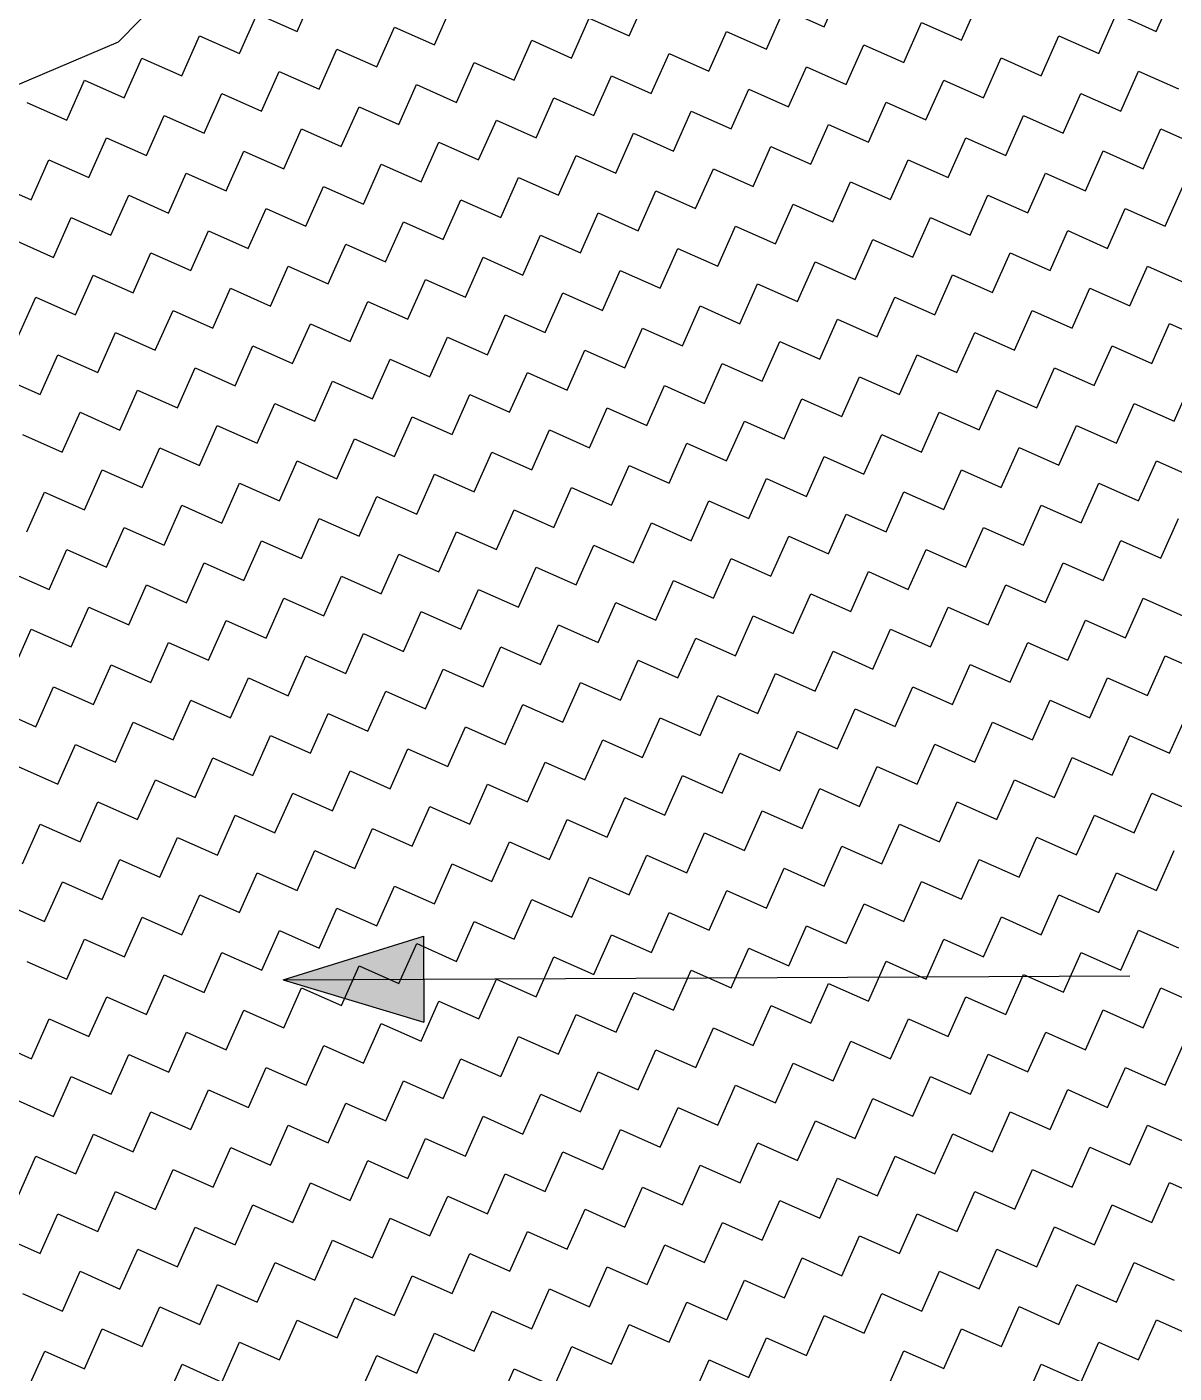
# Model space of a CAD drawing. Header units: metres. Extents: x 279553 to 281500, y 2029848 to 2031565.
# Drawn here: x 279714.3 to 279880.4, y 2031141.3 to 2031336.3 of the extents above; entities that cross this region are included whole.
import ezdxf

# ---------------------------------------------------------------- set-up
doc = ezdxf.new("R2010")
doc.units = ezdxf.units.M
doc.header["$MEASUREMENT"] = 0
doc.layers.add('POLY_HATCH', color=12, linetype='Continuous')

msp = doc.modelspace()

# ---------------------------------------------------------------- hatches: boundary and pattern name
h = msp.add_hatch(color=256)
h.paths.add_polyline_path([(279771.72, 2031198.35), (279771.69, 2031204.57), (279751.36, 2031198.26)])
h.paths.add_polyline_path([(279751.36, 2031198.26), (279771.74, 2031192.12), (279771.72, 2031198.35)])

# ---------------------------------------------------------------- linework, layer by layer
for points in [[(279751.36, 2031198.26), (279771.69, 2031204.57)], [(279771.69, 2031204.57), (279771.74, 2031192.12)], [(279751.36, 2031198.26), (279873.99, 2031198.8)], [(279751.36, 2031198.26), (279771.74, 2031192.12)]]:
    msp.add_lwpolyline(points)
at = {"layer": 'POLY_HATCH'}
for p, q in [((279735.15, 2031341.92), (279727.46, 2031334.1)), ((279727.46, 2031334.1), (279703.21, 2031323.81))]:
    msp.add_line(p, q, dxfattribs=at)
at = {"layer": 'POLY_HATCH', "linetype": 'Continuous'}
for p, q in [((279753.38, 2031335.65), (279755.94, 2031341.42)), ((279829.72, 2031336.3), (279832.29, 2031342.07)), ((279877.84, 2031335.66), (279880.4, 2031341.44)), ((279773.27, 2031333.72), (279775.83, 2031339.5)), ((279801.49, 2031335.01), (279804.06, 2031340.78)), ((279849.61, 2031334.37), (279852.18, 2031340.15)), ((279745.04, 2031332.44), (279747.6, 2031338.21)), ((279747.6, 2031338.21), (279753.38, 2031335.65)), ((279793.15, 2031331.8), (279795.72, 2031337.58)), ((279795.72, 2031337.58), (279801.49, 2031335.01)), ((279821.38, 2031333.09), (279823.95, 2031338.86)), ((279823.95, 2031338.86), (279829.72, 2031336.3)), ((279869.5, 2031332.45), (279872.06, 2031338.23)), ((279872.06, 2031338.23), (279877.84, 2031335.66)), ((279764.93, 2031330.52), (279767.49, 2031336.29)), ((279767.49, 2031336.29), (279773.27, 2031333.72)), ((279813.04, 2031329.88), (279815.61, 2031335.65)), ((279815.61, 2031335.65), (279821.38, 2031333.09)), ((279841.27, 2031331.17), (279843.84, 2031336.94)), ((279843.84, 2031336.94), (279849.61, 2031334.37)), ((279736.7, 2031329.23), (279739.26, 2031335)), ((279739.26, 2031335), (279745.04, 2031332.44)), ((279784.81, 2031328.59), (279787.38, 2031334.37)), ((279787.38, 2031334.37), (279793.15, 2031331.8)), ((279832.93, 2031327.96), (279835.5, 2031333.73)), ((279835.5, 2031333.73), (279841.27, 2031331.17)), ((279861.16, 2031329.24), (279863.72, 2031335.02)), ((279863.72, 2031335.02), (279869.5, 2031332.45)), ((279728.36, 2031326.02), (279730.92, 2031331.8)), ((279730.92, 2031331.8), (279736.7, 2031329.23)), ((279756.59, 2031327.31), (279759.15, 2031333.08)), ((279759.15, 2031333.08), (279764.93, 2031330.52)), ((279804.7, 2031326.67), (279807.27, 2031332.45)), ((279807.27, 2031332.45), (279813.04, 2031329.88)), ((279852.82, 2031326.03), (279855.39, 2031331.81)), ((279855.39, 2031331.81), (279861.16, 2031329.24)), ((279748.25, 2031324.1), (279750.81, 2031329.87)), ((279750.81, 2031329.87), (279756.59, 2031327.31)), ((279776.47, 2031325.38), (279779.04, 2031331.16)), ((279779.04, 2031331.16), (279784.81, 2031328.59)), ((279824.59, 2031324.75), (279827.16, 2031330.52)), ((279827.16, 2031330.52), (279832.93, 2031327.96)), ((279872.71, 2031324.11), (279875.27, 2031329.89)), ((279875.27, 2031329.89), (279881.05, 2031327.32)), ((279720.02, 2031322.81), (279722.58, 2031328.59)), ((279722.58, 2031328.59), (279728.36, 2031326.02)), ((279768.13, 2031322.18), (279770.7, 2031327.95)), ((279770.7, 2031327.95), (279776.47, 2031325.38)), ((279796.36, 2031323.46), (279798.93, 2031329.24)), ((279798.93, 2031329.24), (279804.7, 2031326.67)), ((279844.48, 2031322.83), (279847.05, 2031328.6)), ((279847.05, 2031328.6), (279852.82, 2031326.03)), ((279739.91, 2031320.89), (279742.47, 2031326.66)), ((279742.47, 2031326.66), (279748.25, 2031324.1)), ((279788.02, 2031320.25), (279790.59, 2031326.03)), ((279790.59, 2031326.03), (279796.36, 2031323.46)), ((279816.25, 2031321.54), (279818.82, 2031327.31)), ((279818.82, 2031327.31), (279824.59, 2031324.75)), ((279864.37, 2031320.9), (279866.93, 2031326.68)), ((279866.93, 2031326.68), (279872.71, 2031324.11)), ((279714.24, 2031325.38), (279720.02, 2031322.81)), ((279759.79, 2031318.97), (279762.36, 2031324.74)), ((279762.36, 2031324.74), (279768.13, 2031322.18)), ((279807.91, 2031318.33), (279810.48, 2031324.11)), ((279810.48, 2031324.11), (279816.25, 2031321.54)), ((279836.14, 2031319.62), (279838.71, 2031325.39)), ((279838.71, 2031325.39), (279844.48, 2031322.83)), ((279731.57, 2031317.68), (279734.13, 2031323.46)), ((279734.13, 2031323.46), (279739.91, 2031320.89)), ((279779.68, 2031317.04), (279782.25, 2031322.82)), ((279782.25, 2031322.82), (279788.02, 2031320.25)), ((279827.8, 2031316.41), (279830.37, 2031322.18)), ((279830.37, 2031322.18), (279836.14, 2031319.62)), ((279856.03, 2031317.69), (279858.59, 2031323.47)), ((279858.59, 2031323.47), (279864.37, 2031320.9)), ((279723.23, 2031314.47), (279725.79, 2031320.25)), ((279725.79, 2031320.25), (279731.57, 2031317.68)), ((279751.45, 2031315.76), (279754.02, 2031321.53)), ((279754.02, 2031321.53), (279759.79, 2031318.97)), ((279799.57, 2031315.12), (279802.14, 2031320.9)), ((279802.14, 2031320.9), (279807.91, 2031318.33)), ((279847.69, 2031314.49), (279850.25, 2031320.26)), ((279850.25, 2031320.26), (279856.03, 2031317.69)), ((279875.92, 2031315.77), (279878.48, 2031321.55)), ((279878.48, 2031321.55), (279884.26, 2031318.98)), ((279743.11, 2031312.55), (279745.68, 2031318.32)), ((279745.68, 2031318.32), (279751.45, 2031315.76)), ((279771.34, 2031313.84), (279773.91, 2031319.61)), ((279773.91, 2031319.61), (279779.68, 2031317.04)), ((279819.46, 2031313.2), (279822.03, 2031318.97)), ((279822.03, 2031318.97), (279827.8, 2031316.41)), ((279867.58, 2031312.56), (279870.14, 2031318.34)), ((279870.14, 2031318.34), (279875.92, 2031315.77)), ((279714.89, 2031311.26), (279717.45, 2031317.04)), ((279717.45, 2031317.04), (279723.23, 2031314.47)), ((279763, 2031310.63), (279765.57, 2031316.4)), ((279765.57, 2031316.4), (279771.34, 2031313.84)), ((279791.23, 2031311.91), (279793.8, 2031317.69)), ((279793.8, 2031317.69), (279799.57, 2031315.12)), ((279839.35, 2031311.28), (279841.91, 2031317.05)), ((279841.91, 2031317.05), (279847.69, 2031314.49)), ((279734.77, 2031309.34), (279737.34, 2031315.12)), ((279737.34, 2031315.12), (279743.11, 2031312.55)), ((279782.89, 2031308.7), (279785.46, 2031314.48)), ((279785.46, 2031314.48), (279791.23, 2031311.91)), ((279811.12, 2031309.99), (279813.69, 2031315.77)), ((279813.69, 2031315.77), (279819.46, 2031313.2)), ((279859.24, 2031309.35), (279861.8, 2031315.13)), ((279861.8, 2031315.13), (279867.58, 2031312.56)), ((279709.11, 2031313.83), (279714.89, 2031311.26)), ((279754.66, 2031307.42), (279757.23, 2031313.19)), ((279757.23, 2031313.19), (279763, 2031310.63)), ((279802.78, 2031306.78), (279805.35, 2031312.56)), ((279805.35, 2031312.56), (279811.12, 2031309.99)), ((279831.01, 2031308.07), (279833.57, 2031313.84)), ((279833.57, 2031313.84), (279839.35, 2031311.28)), ((279879.13, 2031307.43), (279881.69, 2031313.21)), ((279726.43, 2031306.13), (279729, 2031311.91)), ((279729, 2031311.91), (279734.77, 2031309.34)), ((279774.55, 2031305.5), (279777.12, 2031311.27)), ((279777.12, 2031311.27), (279782.89, 2031308.7)), ((279822.67, 2031304.86), (279825.23, 2031310.63)), ((279825.23, 2031310.63), (279831.01, 2031308.07)), ((279850.9, 2031306.15), (279853.46, 2031311.92)), ((279853.46, 2031311.92), (279859.24, 2031309.35)), ((279718.09, 2031302.92), (279720.66, 2031308.7)), ((279720.66, 2031308.7), (279726.43, 2031306.13)), ((279746.32, 2031304.21), (279748.89, 2031309.98)), ((279748.89, 2031309.98), (279754.66, 2031307.42)), ((279794.44, 2031303.57), (279797.01, 2031309.35)), ((279797.01, 2031309.35), (279802.78, 2031306.78)), ((279842.56, 2031302.94), (279845.12, 2031308.71)), ((279845.12, 2031308.71), (279850.9, 2031306.15)), ((279870.79, 2031304.22), (279873.35, 2031310)), ((279873.35, 2031310), (279879.13, 2031307.43)), ((279737.98, 2031301), (279740.55, 2031306.78)), ((279740.55, 2031306.78), (279746.32, 2031304.21)), ((279766.21, 2031302.29), (279768.78, 2031308.06)), ((279768.78, 2031308.06), (279774.55, 2031305.5)), ((279814.33, 2031301.65), (279816.89, 2031307.43)), ((279816.89, 2031307.43), (279822.67, 2031304.86)), ((279862.45, 2031301.01), (279865.01, 2031306.79)), ((279865.01, 2031306.79), (279870.79, 2031304.22)), ((279712.32, 2031305.49), (279718.09, 2031302.92)), ((279757.87, 2031299.08), (279760.44, 2031304.85)), ((279760.44, 2031304.85), (279766.21, 2031302.29)), ((279786.1, 2031300.36), (279788.67, 2031306.14)), ((279788.67, 2031306.14), (279794.44, 2031303.57)), ((279834.22, 2031299.73), (279836.78, 2031305.5)), ((279836.78, 2031305.5), (279842.56, 2031302.94)), ((279729.64, 2031297.79), (279732.21, 2031303.57)), ((279732.21, 2031303.57), (279737.98, 2031301)), ((279777.76, 2031297.16), (279780.33, 2031302.93)), ((279780.33, 2031302.93), (279786.1, 2031300.36)), ((279805.99, 2031298.44), (279808.55, 2031304.22)), ((279808.55, 2031304.22), (279814.33, 2031301.65)), ((279854.11, 2031297.81), (279856.67, 2031303.58)), ((279856.67, 2031303.58), (279862.45, 2031301.01)), ((279749.53, 2031295.87), (279752.1, 2031301.64)), ((279752.1, 2031301.64), (279757.87, 2031299.08)), ((279797.65, 2031295.23), (279800.21, 2031301.01)), ((279800.21, 2031301.01), (279805.99, 2031298.44)), ((279825.88, 2031296.52), (279828.44, 2031302.29)), ((279828.44, 2031302.29), (279834.22, 2031299.73)), ((279873.99, 2031295.88), (279876.56, 2031301.66)), ((279876.56, 2031301.66), (279882.33, 2031299.09)), ((279721.3, 2031294.58), (279723.87, 2031300.36)), ((279723.87, 2031300.36), (279729.64, 2031297.79)), ((279769.42, 2031293.95), (279771.99, 2031299.72)), ((279771.99, 2031299.72), (279777.76, 2031297.16)), ((279817.54, 2031293.31), (279820.1, 2031299.09)), ((279820.1, 2031299.09), (279825.88, 2031296.52)), ((279845.77, 2031294.6), (279848.33, 2031300.37)), ((279848.33, 2031300.37), (279854.11, 2031297.81)), ((279712.96, 2031291.37), (279715.53, 2031297.15)), ((279715.53, 2031297.15), (279721.3, 2031294.58)), ((279741.19, 2031292.66), (279743.76, 2031298.44)), ((279743.76, 2031298.44), (279749.53, 2031295.87)), ((279789.31, 2031292.02), (279791.87, 2031297.8)), ((279791.87, 2031297.8), (279797.65, 2031295.23)), ((279837.43, 2031291.39), (279839.99, 2031297.16)), ((279839.99, 2031297.16), (279845.77, 2031294.6)), ((279865.65, 2031292.67), (279868.22, 2031298.45)), ((279868.22, 2031298.45), (279873.99, 2031295.88)), ((279732.85, 2031289.45), (279735.42, 2031295.23)), ((279735.42, 2031295.23), (279741.19, 2031292.66)), ((279761.08, 2031290.74), (279763.65, 2031296.51)), ((279763.65, 2031296.51), (279769.42, 2031293.95)), ((279780.97, 2031288.82), (279783.53, 2031294.59)), ((279783.53, 2031294.59), (279789.31, 2031292.02)), ((279809.2, 2031290.1), (279811.76, 2031295.88)), ((279811.76, 2031295.88), (279817.54, 2031293.31)), ((279857.31, 2031289.47), (279859.88, 2031295.24)), ((279859.88, 2031295.24), (279865.65, 2031292.67)), ((279752.74, 2031287.53), (279755.31, 2031293.3)), ((279755.31, 2031293.3), (279761.08, 2031290.74)), ((279800.86, 2031286.89), (279803.42, 2031292.67)), ((279803.42, 2031292.67), (279809.2, 2031290.1)), ((279829.09, 2031288.18), (279831.65, 2031293.95)), ((279831.65, 2031293.95), (279837.43, 2031291.39)), ((279877.2, 2031287.54), (279879.77, 2031293.32)), ((279879.77, 2031293.32), (279885.54, 2031290.75)), ((279724.51, 2031286.24), (279727.08, 2031292.02)), ((279727.08, 2031292.02), (279732.85, 2031289.45)), ((279772.63, 2031285.61), (279775.19, 2031291.38)), ((279775.19, 2031291.38), (279780.97, 2031288.82)), ((279820.75, 2031284.97), (279823.31, 2031290.75)), ((279823.31, 2031290.75), (279829.09, 2031288.18)), ((279848.97, 2031286.26), (279851.54, 2031292.03)), ((279851.54, 2031292.03), (279857.31, 2031289.47)), ((279716.17, 2031283.03), (279718.74, 2031288.81)), ((279718.74, 2031288.81), (279724.51, 2031286.24)), ((279744.4, 2031284.32), (279746.97, 2031290.1)), ((279746.97, 2031290.1), (279752.74, 2031287.53)), ((279792.52, 2031283.68), (279795.08, 2031289.46)), ((279795.08, 2031289.46), (279800.86, 2031286.89)), ((279840.63, 2031283.05), (279843.2, 2031288.82)), ((279843.2, 2031288.82), (279848.97, 2031286.26)), ((279868.86, 2031284.33), (279871.43, 2031290.11)), ((279871.43, 2031290.11), (279877.2, 2031287.54)), ((279736.06, 2031281.11), (279738.63, 2031286.89)), ((279738.63, 2031286.89), (279744.4, 2031284.32)), ((279764.29, 2031282.4), (279766.85, 2031288.17)), ((279766.85, 2031288.17), (279772.63, 2031285.61)), ((279812.41, 2031281.76), (279814.97, 2031287.54)), ((279814.97, 2031287.54), (279820.75, 2031284.97)), ((279860.52, 2031281.13), (279863.09, 2031286.9)), ((279863.09, 2031286.9), (279868.86, 2031284.33)), ((279710.4, 2031285.6), (279716.17, 2031283.03)), ((279755.95, 2031279.19), (279758.51, 2031284.96)), ((279758.51, 2031284.96), (279764.29, 2031282.4)), ((279784.18, 2031280.48), (279786.74, 2031286.25)), ((279786.74, 2031286.25), (279792.52, 2031283.68)), ((279832.29, 2031279.84), (279834.86, 2031285.61)), ((279834.86, 2031285.61), (279840.63, 2031283.05)), ((279880.41, 2031279.2), (279882.98, 2031284.98)), ((279727.72, 2031277.9), (279730.29, 2031283.68)), ((279730.29, 2031283.68), (279736.06, 2031281.11)), ((279775.84, 2031277.27), (279778.4, 2031283.04)), ((279778.4, 2031283.04), (279784.18, 2031280.48)), ((279804.07, 2031278.55), (279806.63, 2031284.33)), ((279806.63, 2031284.33), (279812.41, 2031281.76)), ((279852.18, 2031277.92), (279854.75, 2031283.69)), ((279854.75, 2031283.69), (279860.52, 2031281.13)), ((279747.61, 2031275.98), (279750.17, 2031281.76)), ((279750.17, 2031281.76), (279755.95, 2031279.19)), ((279795.73, 2031275.34), (279798.29, 2031281.12)), ((279798.29, 2031281.12), (279804.07, 2031278.55)), ((279823.95, 2031276.63), (279826.52, 2031282.41)), ((279826.52, 2031282.41), (279832.29, 2031279.84)), ((279872.07, 2031276), (279874.64, 2031281.77)), ((279874.64, 2031281.77), (279880.41, 2031279.2)), ((279719.38, 2031274.69), (279721.95, 2031280.47)), ((279721.95, 2031280.47), (279727.72, 2031277.9)), ((279767.5, 2031274.06), (279770.06, 2031279.83)), ((279770.06, 2031279.83), (279775.84, 2031277.27)), ((279815.61, 2031273.42), (279818.18, 2031279.2)), ((279818.18, 2031279.2), (279823.95, 2031276.63)), ((279843.84, 2031274.71), (279846.41, 2031280.48)), ((279846.41, 2031280.48), (279852.18, 2031277.92)), ((279713.61, 2031277.26), (279719.38, 2031274.69)), ((279739.27, 2031272.77), (279741.83, 2031278.55)), ((279741.83, 2031278.55), (279747.61, 2031275.98)), ((279787.39, 2031272.14), (279789.95, 2031277.91)), ((279789.95, 2031277.91), (279795.73, 2031275.34)), ((279835.5, 2031271.5), (279838.07, 2031277.27)), ((279838.07, 2031277.27), (279843.84, 2031274.71)), ((279863.73, 2031272.79), (279866.3, 2031278.56)), ((279866.3, 2031278.56), (279872.07, 2031276)), ((279730.93, 2031269.56), (279733.49, 2031275.34)), ((279733.49, 2031275.34), (279739.27, 2031272.77)), ((279759.16, 2031270.85), (279761.72, 2031276.62)), ((279761.72, 2031276.62), (279767.5, 2031274.06)), ((279807.27, 2031270.21), (279809.84, 2031275.99)), ((279809.84, 2031275.99), (279815.61, 2031273.42)), ((279855.39, 2031269.58), (279857.96, 2031275.35)), ((279857.96, 2031275.35), (279863.73, 2031272.79)), ((279750.82, 2031267.64), (279753.38, 2031273.42)), ((279753.38, 2031273.42), (279759.16, 2031270.85)), ((279779.05, 2031268.93), (279781.61, 2031274.7)), ((279781.61, 2031274.7), (279787.39, 2031272.14)), ((279827.16, 2031268.29), (279829.73, 2031274.07)), ((279829.73, 2031274.07), (279835.5, 2031271.5)), ((279875.28, 2031267.66), (279877.85, 2031273.43)), ((279877.85, 2031273.43), (279883.62, 2031270.86)), ((279722.59, 2031266.36), (279725.16, 2031272.13)), ((279725.16, 2031272.13), (279730.93, 2031269.56)), ((279770.71, 2031265.72), (279773.27, 2031271.49)), ((279773.27, 2031271.49), (279779.05, 2031268.93)), ((279798.93, 2031267.01), (279801.5, 2031272.78)), ((279801.5, 2031272.78), (279807.27, 2031270.21)), ((279847.05, 2031266.37), (279849.62, 2031272.14)), ((279849.62, 2031272.14), (279855.39, 2031269.58)), ((279742.48, 2031264.43), (279745.04, 2031270.21)), ((279745.04, 2031270.21), (279750.82, 2031267.64)), ((279790.6, 2031263.8), (279793.16, 2031269.57)), ((279793.16, 2031269.57), (279798.93, 2031267.01)), ((279818.82, 2031265.08), (279821.39, 2031270.86)), ((279821.39, 2031270.86), (279827.16, 2031268.29)), ((279866.94, 2031264.45), (279869.51, 2031270.22)), ((279869.51, 2031270.22), (279875.28, 2031267.66)), ((279714.25, 2031263.15), (279716.82, 2031268.92)), ((279716.82, 2031268.92), (279722.59, 2031266.36)), ((279762.37, 2031262.51), (279764.93, 2031268.28)), ((279764.93, 2031268.28), (279770.71, 2031265.72)), ((279810.48, 2031261.87), (279813.05, 2031267.65)), ((279813.05, 2031267.65), (279818.82, 2031265.08)), ((279838.71, 2031263.16), (279841.28, 2031268.93)), ((279841.28, 2031268.93), (279847.05, 2031266.37)), ((279734.14, 2031261.22), (279736.7, 2031267)), ((279736.7, 2031267), (279742.48, 2031264.43)), ((279782.26, 2031260.59), (279784.82, 2031266.36)), ((279784.82, 2031266.36), (279790.6, 2031263.8)), ((279830.37, 2031259.95), (279832.94, 2031265.73)), ((279832.94, 2031265.73), (279838.71, 2031263.16)), ((279858.6, 2031261.24), (279861.17, 2031267.01)), ((279861.17, 2031267.01), (279866.94, 2031264.45)), ((279725.8, 2031258.02), (279728.36, 2031263.79)), ((279728.36, 2031263.79), (279734.14, 2031261.22)), ((279754.03, 2031259.3), (279756.59, 2031265.08)), ((279756.59, 2031265.08), (279762.37, 2031262.51)), ((279802.14, 2031258.67), (279804.71, 2031264.44)), ((279804.71, 2031264.44), (279810.48, 2031261.87)), ((279850.26, 2031258.03), (279852.83, 2031263.8)), ((279852.83, 2031263.8), (279858.6, 2031261.24)), ((279878.49, 2031259.32), (279881.05, 2031265.09)), ((279745.69, 2031256.09), (279748.25, 2031261.87)), ((279748.25, 2031261.87), (279754.03, 2031259.3)), ((279773.92, 2031257.38), (279776.48, 2031263.15)), ((279776.48, 2031263.15), (279782.26, 2031260.59)), ((279822.03, 2031256.74), (279824.6, 2031262.52)), ((279824.6, 2031262.52), (279830.37, 2031259.95)), ((279870.15, 2031256.11), (279872.71, 2031261.88)), ((279872.71, 2031261.88), (279878.49, 2031259.32)), ((279717.46, 2031254.81), (279720.02, 2031260.58)), ((279720.02, 2031260.58), (279725.8, 2031258.02)), ((279765.58, 2031254.17), (279768.14, 2031259.94)), ((279768.14, 2031259.94), (279773.92, 2031257.38)), ((279793.8, 2031255.46), (279796.37, 2031261.23)), ((279796.37, 2031261.23), (279802.14, 2031258.67)), ((279841.92, 2031254.82), (279844.49, 2031260.59)), ((279844.49, 2031260.59), (279850.26, 2031258.03)), ((279737.35, 2031252.88), (279739.91, 2031258.66)), ((279739.91, 2031258.66), (279745.69, 2031256.09)), ((279785.46, 2031252.25), (279788.03, 2031258.02)), ((279788.03, 2031258.02), (279793.8, 2031255.46)), ((279813.69, 2031253.53), (279816.26, 2031259.31)), ((279816.26, 2031259.31), (279822.03, 2031256.74)), ((279861.81, 2031252.9), (279864.37, 2031258.67)), ((279864.37, 2031258.67), (279870.15, 2031256.11)), ((279711.68, 2031257.37), (279717.46, 2031254.81)), ((279757.24, 2031250.96), (279759.8, 2031256.74)), ((279759.8, 2031256.74), (279765.58, 2031254.17)), ((279805.35, 2031250.33), (279807.92, 2031256.1)), ((279807.92, 2031256.1), (279813.69, 2031253.53)), ((279833.58, 2031251.61), (279836.15, 2031257.39)), ((279836.15, 2031257.39), (279841.92, 2031254.82)), ((279729.01, 2031249.68), (279731.57, 2031255.45)), ((279731.57, 2031255.45), (279737.35, 2031252.88)), ((279777.12, 2031249.04), (279779.69, 2031254.81)), ((279779.69, 2031254.81), (279785.46, 2031252.25)), ((279825.24, 2031248.4), (279827.81, 2031254.18)), ((279827.81, 2031254.18), (279833.58, 2031251.61)), ((279853.47, 2031249.69), (279856.04, 2031255.46)), ((279856.04, 2031255.46), (279861.81, 2031252.9)), ((279720.67, 2031246.47), (279723.23, 2031252.24)), ((279723.23, 2031252.24), (279729.01, 2031249.68)), ((279748.9, 2031247.75), (279751.46, 2031253.53)), ((279751.46, 2031253.53), (279757.24, 2031250.96)), ((279797.01, 2031247.12), (279799.58, 2031252.89)), ((279799.58, 2031252.89), (279805.35, 2031250.33)), ((279845.13, 2031246.48), (279847.7, 2031252.25)), ((279847.7, 2031252.25), (279853.47, 2031249.69)), ((279873.36, 2031247.77), (279875.92, 2031253.54)), ((279875.92, 2031253.54), (279881.7, 2031250.98)), ((279740.56, 2031244.54), (279743.12, 2031250.32)), ((279743.12, 2031250.32), (279748.9, 2031247.75)), ((279768.78, 2031245.83), (279771.35, 2031251.6)), ((279771.35, 2031251.6), (279777.12, 2031249.04)), ((279816.9, 2031245.19), (279819.47, 2031250.97)), ((279819.47, 2031250.97), (279825.24, 2031248.4)), ((279865.02, 2031244.56), (279867.58, 2031250.33)), ((279867.58, 2031250.33), (279873.36, 2031247.77)), ((279712.33, 2031243.26), (279714.89, 2031249.03)), ((279714.89, 2031249.03), (279720.67, 2031246.47)), ((279760.44, 2031242.62), (279763.01, 2031248.4)), ((279763.01, 2031248.4), (279768.78, 2031245.83)), ((279788.67, 2031243.91), (279791.24, 2031249.68)), ((279791.24, 2031249.68), (279797.01, 2031247.12)), ((279836.79, 2031243.27), (279839.36, 2031249.05)), ((279839.36, 2031249.05), (279845.13, 2031246.48)), ((279732.22, 2031241.34), (279734.78, 2031247.11)), ((279734.78, 2031247.11), (279740.56, 2031244.54)), ((279780.33, 2031240.7), (279782.9, 2031246.47)), ((279782.9, 2031246.47), (279788.67, 2031243.91)), ((279808.56, 2031241.99), (279811.13, 2031247.76)), ((279811.13, 2031247.76), (279816.9, 2031245.19)), ((279828.45, 2031240.06), (279831.02, 2031245.84)), ((279831.02, 2031245.84), (279836.79, 2031243.27)), ((279856.68, 2031241.35), (279859.24, 2031247.12)), ((279859.24, 2031247.12), (279865.02, 2031244.56)), ((279723.88, 2031238.13), (279726.44, 2031243.9)), ((279726.44, 2031243.9), (279732.22, 2031241.34)), ((279752.1, 2031239.41), (279754.67, 2031245.19)), ((279754.67, 2031245.19), (279760.44, 2031242.62)), ((279800.22, 2031238.78), (279802.79, 2031244.55)), ((279802.79, 2031244.55), (279808.56, 2031241.99)), ((279848.34, 2031238.14), (279850.9, 2031243.91)), ((279850.9, 2031243.91), (279856.68, 2031241.35)), ((279876.57, 2031239.43), (279879.13, 2031245.2)), ((279879.13, 2031245.2), (279884.91, 2031242.64)), ((279743.76, 2031236.2), (279746.33, 2031241.98)), ((279746.33, 2031241.98), (279752.1, 2031239.41)), ((279771.99, 2031237.49), (279774.56, 2031243.26)), ((279774.56, 2031243.26), (279780.33, 2031240.7)), ((279820.11, 2031236.85), (279822.68, 2031242.63)), ((279822.68, 2031242.63), (279828.45, 2031240.06)), ((279868.23, 2031236.22), (279870.79, 2031241.99)), ((279870.79, 2031241.99), (279876.57, 2031239.43)), ((279715.54, 2031234.92), (279718.1, 2031240.69)), ((279718.1, 2031240.69), (279723.88, 2031238.13)), ((279763.65, 2031234.28), (279766.22, 2031240.06)), ((279766.22, 2031240.06), (279771.99, 2031237.49)), ((279791.88, 2031235.57), (279794.45, 2031241.34)), ((279794.45, 2031241.34), (279800.22, 2031238.78)), ((279840, 2031234.93), (279842.56, 2031240.71)), ((279842.56, 2031240.71), (279848.34, 2031238.14)), ((279735.42, 2031233), (279737.99, 2031238.77)), ((279737.99, 2031238.77), (279743.76, 2031236.2)), ((279783.54, 2031232.36), (279786.11, 2031238.13)), ((279786.11, 2031238.13), (279791.88, 2031235.57)), ((279811.77, 2031233.65), (279814.34, 2031239.42)), ((279814.34, 2031239.42), (279820.11, 2031236.85)), ((279859.89, 2031233.01), (279862.45, 2031238.78)), ((279862.45, 2031238.78), (279868.23, 2031236.22)), ((279709.76, 2031237.48), (279715.54, 2031234.92)), ((279755.31, 2031231.07), (279757.88, 2031236.85)), ((279757.88, 2031236.85), (279763.65, 2031234.28)), ((279803.43, 2031230.44), (279806, 2031236.21)), ((279806, 2031236.21), (279811.77, 2031233.65)), ((279831.66, 2031231.72), (279834.22, 2031237.5)), ((279834.22, 2031237.5), (279840, 2031234.93)), ((279879.78, 2031231.09), (279882.34, 2031236.86)), ((279727.08, 2031229.79), (279729.65, 2031235.56)), ((279729.65, 2031235.56), (279735.42, 2031233)), ((279775.2, 2031229.15), (279777.77, 2031234.92)), ((279777.77, 2031234.92), (279783.54, 2031232.36)), ((279823.32, 2031228.51), (279825.88, 2031234.29)), ((279825.88, 2031234.29), (279831.66, 2031231.72)), ((279851.55, 2031229.8), (279854.11, 2031235.57)), ((279854.11, 2031235.57), (279859.89, 2031233.01)), ((279718.74, 2031226.58), (279721.31, 2031232.35)), ((279721.31, 2031232.35), (279727.08, 2031229.79)), ((279746.97, 2031227.86), (279749.54, 2031233.64)), ((279749.54, 2031233.64), (279755.31, 2031231.07)), ((279795.09, 2031227.23), (279797.66, 2031233)), ((279797.66, 2031233), (279803.43, 2031230.44)), ((279843.21, 2031226.59), (279845.77, 2031232.37)), ((279845.77, 2031232.37), (279851.55, 2031229.8)), ((279871.44, 2031227.88), (279874, 2031233.65)), ((279874, 2031233.65), (279879.78, 2031231.09)), ((279738.63, 2031224.66), (279741.2, 2031230.43)), ((279741.2, 2031230.43), (279746.97, 2031227.86)), ((279766.86, 2031225.94), (279769.43, 2031231.72)), ((279769.43, 2031231.72), (279775.2, 2031229.15)), ((279814.98, 2031225.31), (279817.54, 2031231.08)), ((279817.54, 2031231.08), (279823.32, 2031228.51)), ((279863.1, 2031224.67), (279865.66, 2031230.44)), ((279865.66, 2031230.44), (279871.44, 2031227.88)), ((279712.97, 2031229.14), (279718.74, 2031226.58)), ((279758.52, 2031222.73), (279761.09, 2031228.51)), ((279761.09, 2031228.51), (279766.86, 2031225.94)), ((279786.75, 2031224.02), (279789.32, 2031229.79)), ((279789.32, 2031229.79), (279795.09, 2031227.23)), ((279834.87, 2031223.38), (279837.43, 2031229.16)), ((279837.43, 2031229.16), (279843.21, 2031226.59)), ((279730.29, 2031221.45), (279732.86, 2031227.22)), ((279732.86, 2031227.22), (279738.63, 2031224.66)), ((279778.41, 2031220.81), (279780.98, 2031226.58)), ((279780.98, 2031226.58), (279786.75, 2031224.02)), ((279806.64, 2031222.1), (279809.2, 2031227.87)), ((279809.2, 2031227.87), (279814.98, 2031225.31)), ((279854.76, 2031221.46), (279857.32, 2031227.23)), ((279857.32, 2031227.23), (279863.1, 2031224.67)), ((279750.18, 2031219.52), (279752.75, 2031225.3)), ((279752.75, 2031225.3), (279758.52, 2031222.73)), ((279798.3, 2031218.89), (279800.86, 2031224.66)), ((279800.86, 2031224.66), (279806.64, 2031222.1)), ((279826.53, 2031220.17), (279829.09, 2031225.95)), ((279829.09, 2031225.95), (279834.87, 2031223.38)), ((279874.64, 2031219.54), (279877.21, 2031225.31)), ((279877.21, 2031225.31), (279882.98, 2031222.75)), ((279721.95, 2031218.24), (279724.52, 2031224.01)), ((279724.52, 2031224.01), (279730.29, 2031221.45)), ((279770.07, 2031217.6), (279772.64, 2031223.38)), ((279772.64, 2031223.38), (279778.41, 2031220.81)), ((279818.19, 2031216.97), (279820.75, 2031222.74)), ((279820.75, 2031222.74), (279826.53, 2031220.17)), ((279846.42, 2031218.25), (279848.98, 2031224.03)), ((279848.98, 2031224.03), (279854.76, 2031221.46)), ((279713.61, 2031215.03), (279716.18, 2031220.8)), ((279716.18, 2031220.8), (279721.95, 2031218.24)), ((279741.84, 2031216.32), (279744.41, 2031222.09)), ((279744.41, 2031222.09), (279750.18, 2031219.52)), ((279789.96, 2031215.68), (279792.52, 2031221.45)), ((279792.52, 2031221.45), (279798.3, 2031218.89)), ((279838.08, 2031215.04), (279840.64, 2031220.82)), ((279840.64, 2031220.82), (279846.42, 2031218.25)), ((279866.3, 2031216.33), (279868.87, 2031222.1)), ((279868.87, 2031222.1), (279874.64, 2031219.54)), ((279733.5, 2031213.11), (279736.07, 2031218.88)), ((279736.07, 2031218.88), (279741.84, 2031216.32)), ((279761.73, 2031214.39), (279764.3, 2031220.17)), ((279764.3, 2031220.17), (279770.07, 2031217.6)), ((279809.85, 2031213.76), (279812.41, 2031219.53)), ((279812.41, 2031219.53), (279818.19, 2031216.97)), ((279857.96, 2031213.12), (279860.53, 2031218.89)), ((279860.53, 2031218.89), (279866.3, 2031216.33)), ((279753.39, 2031211.18), (279755.96, 2031216.96)), ((279755.96, 2031216.96), (279761.73, 2031214.39)), ((279781.62, 2031212.47), (279784.18, 2031218.24)), ((279784.18, 2031218.24), (279789.96, 2031215.68)), ((279829.74, 2031211.83), (279832.3, 2031217.61)), ((279832.3, 2031217.61), (279838.08, 2031215.04)), ((279877.85, 2031211.2), (279880.42, 2031216.97)), ((279725.16, 2031209.9), (279727.73, 2031215.67)), ((279727.73, 2031215.67), (279733.5, 2031213.11)), ((279773.28, 2031209.26), (279775.84, 2031215.04)), ((279775.84, 2031215.04), (279781.62, 2031212.47)), ((279801.51, 2031210.55), (279804.07, 2031216.32)), ((279804.07, 2031216.32), (279809.85, 2031213.76)), ((279849.62, 2031209.91), (279852.19, 2031215.69)), ((279852.19, 2031215.69), (279857.96, 2031213.12)), ((279745.05, 2031207.98), (279747.62, 2031213.75)), ((279747.62, 2031213.75), (279753.39, 2031211.18)), ((279793.17, 2031207.34), (279795.73, 2031213.11)), ((279795.73, 2031213.11), (279801.51, 2031210.55)), ((279821.4, 2031208.63), (279823.96, 2031214.4)), ((279823.96, 2031214.4), (279829.74, 2031211.83)), ((279869.51, 2031207.99), (279872.08, 2031213.76)), ((279872.08, 2031213.76), (279877.85, 2031211.2)), ((279716.82, 2031206.69), (279719.39, 2031212.46)), ((279719.39, 2031212.46), (279725.16, 2031209.9)), ((279764.94, 2031206.05), (279767.5, 2031211.83)), ((279767.5, 2031211.83), (279773.28, 2031209.26)), ((279813.06, 2031205.42), (279815.62, 2031211.19)), ((279815.62, 2031211.19), (279821.4, 2031208.63)), ((279841.28, 2031206.7), (279843.85, 2031212.48)), ((279843.85, 2031212.48), (279849.62, 2031209.91)), ((279711.05, 2031209.25), (279716.82, 2031206.69)), ((279736.71, 2031204.77), (279739.28, 2031210.54)), ((279739.28, 2031210.54), (279745.05, 2031207.98)), ((279784.83, 2031204.13), (279787.39, 2031209.9)), ((279787.39, 2031209.9), (279793.17, 2031207.34)), ((279832.94, 2031203.49), (279835.51, 2031209.27)), ((279835.51, 2031209.27), (279841.28, 2031206.7)), ((279861.17, 2031204.78), (279863.74, 2031210.55)), ((279863.74, 2031210.55), (279869.51, 2031207.99)), ((279728.37, 2031201.56), (279730.94, 2031207.33)), ((279730.94, 2031207.33), (279736.71, 2031204.77)), ((279756.6, 2031202.84), (279759.16, 2031208.62)), ((279759.16, 2031208.62), (279764.94, 2031206.05)), ((279804.72, 2031202.21), (279807.28, 2031207.98)), ((279807.28, 2031207.98), (279813.06, 2031205.42)), ((279852.83, 2031201.57), (279855.4, 2031207.35)), ((279855.4, 2031207.35), (279861.17, 2031204.78)), ((279748.26, 2031199.64), (279750.82, 2031205.41)), ((279750.82, 2031205.41), (279756.6, 2031202.84)), ((279776.49, 2031200.92), (279779.05, 2031206.7)), ((279779.05, 2031206.7), (279784.83, 2031204.13)), ((279824.6, 2031200.29), (279827.17, 2031206.06)), ((279827.17, 2031206.06), (279832.94, 2031203.49)), ((279872.72, 2031199.65), (279875.29, 2031205.42)), ((279875.29, 2031205.42), (279881.06, 2031202.86)), ((279720.03, 2031198.35), (279722.6, 2031204.12)), ((279722.6, 2031204.12), (279728.37, 2031201.56)), ((279768.15, 2031197.71), (279770.71, 2031203.49)), ((279770.71, 2031203.49), (279776.49, 2031200.92)), ((279796.38, 2031199), (279798.94, 2031204.77)), ((279798.94, 2031204.77), (279804.72, 2031202.21)), ((279844.49, 2031198.36), (279847.06, 2031204.14)), ((279847.06, 2031204.14), (279852.83, 2031201.57)), ((279739.92, 2031196.43), (279742.48, 2031202.2)), ((279742.48, 2031202.2), (279748.26, 2031199.64)), ((279788.04, 2031195.79), (279790.6, 2031201.57)), ((279790.6, 2031201.57), (279796.38, 2031199)), ((279816.26, 2031197.08), (279818.83, 2031202.85)), ((279818.83, 2031202.85), (279824.6, 2031200.29)), ((279864.38, 2031196.44), (279866.95, 2031202.22)), ((279866.95, 2031202.22), (279872.72, 2031199.65)), ((279714.26, 2031200.91), (279720.03, 2031198.35)), ((279759.81, 2031194.5), (279762.37, 2031200.28)), ((279762.37, 2031200.28), (279768.15, 2031197.71)), ((279807.92, 2031193.87), (279810.49, 2031199.64)), ((279810.49, 2031199.64), (279816.26, 2031197.08)), ((279836.15, 2031195.15), (279838.72, 2031200.93)), ((279838.72, 2031200.93), (279844.49, 2031198.36)), ((279731.58, 2031193.22), (279734.14, 2031198.99)), ((279734.14, 2031198.99), (279739.92, 2031196.43)), ((279751.47, 2031191.3), (279754.03, 2031197.07)), ((279754.03, 2031197.07), (279759.81, 2031194.5)), ((279779.7, 2031192.58), (279782.26, 2031198.36)), ((279782.26, 2031198.36), (279788.04, 2031195.79)), ((279827.81, 2031191.95), (279830.38, 2031197.72)), ((279830.38, 2031197.72), (279836.15, 2031195.15)), ((279856.04, 2031193.23), (279858.61, 2031199.01)), ((279858.61, 2031199.01), (279864.38, 2031196.44)), ((279875.93, 2031191.31), (279878.5, 2031197.08)), ((279878.5, 2031197.08), (279884.27, 2031194.52)), ((279723.24, 2031190.01), (279725.81, 2031195.78)), ((279725.81, 2031195.78), (279731.58, 2031193.22)), ((279771.36, 2031189.37), (279773.92, 2031195.15)), ((279773.92, 2031195.15), (279779.7, 2031192.58)), ((279799.59, 2031190.66), (279802.15, 2031196.43)), ((279802.15, 2031196.43), (279807.92, 2031193.87)), ((279847.7, 2031190.02), (279850.27, 2031195.8)), ((279850.27, 2031195.8), (279856.04, 2031193.23)), ((279743.13, 2031188.09), (279745.69, 2031193.86)), ((279745.69, 2031193.86), (279751.47, 2031191.3)), ((279791.25, 2031187.45), (279793.81, 2031193.23)), ((279793.81, 2031193.23), (279799.59, 2031190.66)), ((279819.47, 2031188.74), (279822.04, 2031194.51)), ((279822.04, 2031194.51), (279827.81, 2031191.95)), ((279867.59, 2031188.1), (279870.16, 2031193.88)), ((279870.16, 2031193.88), (279875.93, 2031191.31)), ((279714.9, 2031186.8), (279717.47, 2031192.58)), ((279717.47, 2031192.58), (279723.24, 2031190.01)), ((279763.02, 2031186.16), (279765.58, 2031191.94)), ((279765.58, 2031191.94), (279771.36, 2031189.37)), ((279811.13, 2031185.53), (279813.7, 2031191.3)), ((279813.7, 2031191.3), (279819.47, 2031188.74)), ((279839.36, 2031186.81), (279841.93, 2031192.59)), ((279841.93, 2031192.59), (279847.7, 2031190.02)), ((279709.13, 2031189.37), (279714.9, 2031186.8)), ((279734.79, 2031184.88), (279737.35, 2031190.65)), ((279737.35, 2031190.65), (279743.13, 2031188.09)), ((279782.91, 2031184.24), (279785.47, 2031190.02)), ((279785.47, 2031190.02), (279791.25, 2031187.45)), ((279831.02, 2031183.61), (279833.59, 2031189.38)), ((279833.59, 2031189.38), (279839.36, 2031186.81)), ((279859.25, 2031184.89), (279861.82, 2031190.67)), ((279861.82, 2031190.67), (279867.59, 2031188.1)), ((279726.45, 2031181.67), (279729.01, 2031187.44)), ((279729.01, 2031187.44), (279734.79, 2031184.88)), ((279754.68, 2031182.96), (279757.24, 2031188.73)), ((279757.24, 2031188.73), (279763.02, 2031186.16)), ((279802.79, 2031182.32), (279805.36, 2031188.09)), ((279805.36, 2031188.09), (279811.13, 2031185.53)), ((279850.91, 2031181.68), (279853.48, 2031187.46)), ((279853.48, 2031187.46), (279859.25, 2031184.89)), ((279879.14, 2031182.97), (279881.7, 2031188.74)), ((279746.34, 2031179.75), (279748.9, 2031185.52)), ((279748.9, 2031185.52), (279754.68, 2031182.96)), ((279774.57, 2031181.03), (279777.13, 2031186.81)), ((279777.13, 2031186.81), (279782.91, 2031184.24)), ((279822.68, 2031180.4), (279825.25, 2031186.17)), ((279825.25, 2031186.17), (279831.02, 2031183.61)), ((279870.8, 2031179.76), (279873.36, 2031185.54)), ((279873.36, 2031185.54), (279879.14, 2031182.97)), ((279718.11, 2031178.46), (279720.67, 2031184.24)), ((279720.67, 2031184.24), (279726.45, 2031181.67)), ((279766.23, 2031177.82), (279768.79, 2031183.6)), ((279768.79, 2031183.6), (279774.57, 2031181.03)), ((279794.45, 2031179.11), (279797.02, 2031184.89)), ((279797.02, 2031184.89), (279802.79, 2031182.32)), ((279842.57, 2031178.47), (279845.14, 2031184.25)), ((279845.14, 2031184.25), (279850.91, 2031181.68)), ((279738, 2031176.54), (279740.56, 2031182.31)), ((279740.56, 2031182.31), (279746.34, 2031179.75)), ((279786.11, 2031175.9), (279788.68, 2031181.68)), ((279788.68, 2031181.68), (279794.45, 2031179.11)), ((279814.34, 2031177.19), (279816.91, 2031182.96)), ((279816.91, 2031182.96), (279822.68, 2031180.4)), ((279862.46, 2031176.55), (279865.03, 2031182.33)), ((279865.03, 2031182.33), (279870.8, 2031179.76)), ((279712.33, 2031181.03), (279718.11, 2031178.46)), ((279757.89, 2031174.62), (279760.45, 2031180.39)), ((279760.45, 2031180.39), (279766.23, 2031177.82)), ((279806, 2031173.98), (279808.57, 2031179.75)), ((279808.57, 2031179.75), (279814.34, 2031177.19)), ((279834.23, 2031175.27), (279836.8, 2031181.04)), ((279836.8, 2031181.04), (279842.57, 2031178.47)), ((279729.66, 2031173.33), (279732.22, 2031179.1)), ((279732.22, 2031179.1), (279738, 2031176.54)), ((279777.77, 2031172.69), (279780.34, 2031178.47)), ((279780.34, 2031178.47), (279786.11, 2031175.9)), ((279825.89, 2031172.06), (279828.46, 2031177.83)), ((279828.46, 2031177.83), (279834.23, 2031175.27)), ((279854.12, 2031173.34), (279856.69, 2031179.12)), ((279856.69, 2031179.12), (279862.46, 2031176.55)), ((279721.32, 2031170.12), (279723.88, 2031175.9)), ((279723.88, 2031175.9), (279729.66, 2031173.33)), ((279749.55, 2031171.41), (279752.11, 2031177.18)), ((279752.11, 2031177.18), (279757.89, 2031174.62)), ((279797.66, 2031170.77), (279800.23, 2031176.55)), ((279800.23, 2031176.55), (279806, 2031173.98)), ((279845.78, 2031170.13), (279848.35, 2031175.91)), ((279848.35, 2031175.91), (279854.12, 2031173.34)), ((279874.01, 2031171.42), (279876.57, 2031177.2)), ((279876.57, 2031177.2), (279882.35, 2031174.63)), ((279741.21, 2031168.2), (279743.77, 2031173.97)), ((279743.77, 2031173.97), (279749.55, 2031171.41)), ((279769.43, 2031169.48), (279772, 2031175.26)), ((279772, 2031175.26), (279777.77, 2031172.69)), ((279817.55, 2031168.85), (279820.12, 2031174.62)), ((279820.12, 2031174.62), (279825.89, 2031172.06)), ((279865.67, 2031168.21), (279868.23, 2031173.99)), ((279868.23, 2031173.99), (279874.01, 2031171.42)), ((279712.98, 2031166.91), (279715.54, 2031172.69)), ((279715.54, 2031172.69), (279721.32, 2031170.12)), ((279761.09, 2031166.28), (279763.66, 2031172.05)), ((279763.66, 2031172.05), (279769.43, 2031169.48)), ((279789.32, 2031167.56), (279791.89, 2031173.34)), ((279791.89, 2031173.34), (279797.66, 2031170.77)), ((279837.44, 2031166.93), (279840.01, 2031172.7)), ((279840.01, 2031172.7), (279845.78, 2031170.13)), ((279732.87, 2031164.99), (279735.43, 2031170.76)), ((279735.43, 2031170.76), (279741.21, 2031168.2)), ((279780.98, 2031164.35), (279783.55, 2031170.13)), ((279783.55, 2031170.13), (279789.32, 2031167.56)), ((279809.21, 2031165.64), (279811.78, 2031171.41)), ((279811.78, 2031171.41), (279817.55, 2031168.85)), ((279857.33, 2031165), (279859.89, 2031170.78)), ((279859.89, 2031170.78), (279865.67, 2031168.21)), ((279752.75, 2031163.07), (279755.32, 2031168.84)), ((279755.32, 2031168.84), (279761.09, 2031166.28)), ((279800.87, 2031162.43), (279803.44, 2031168.21)), ((279803.44, 2031168.21), (279809.21, 2031165.64)), ((279829.1, 2031163.72), (279831.67, 2031169.49)), ((279831.67, 2031169.49), (279837.44, 2031166.93)), ((279877.22, 2031163.08), (279879.78, 2031168.86)), ((279879.78, 2031168.86), (279885.56, 2031166.29)), ((279724.53, 2031161.78), (279727.09, 2031167.56)), ((279727.09, 2031167.56), (279732.87, 2031164.99)), ((279772.64, 2031161.14), (279775.21, 2031166.92)), ((279775.21, 2031166.92), (279780.98, 2031164.35)), ((279820.76, 2031160.51), (279823.33, 2031166.28)), ((279823.33, 2031166.28), (279829.1, 2031163.72)), ((279848.99, 2031161.79), (279851.55, 2031167.57)), ((279851.55, 2031167.57), (279857.33, 2031165)), ((279716.19, 2031158.57), (279718.75, 2031164.35)), ((279718.75, 2031164.35), (279724.53, 2031161.78)), ((279744.41, 2031159.86), (279746.98, 2031165.63)), ((279746.98, 2031165.63), (279752.75, 2031163.07)), ((279792.53, 2031159.22), (279795.1, 2031165)), ((279795.1, 2031165), (279800.87, 2031162.43)), ((279840.65, 2031158.59), (279843.21, 2031164.36)), ((279843.21, 2031164.36), (279848.99, 2031161.79)), ((279868.88, 2031159.87), (279871.44, 2031165.65)), ((279871.44, 2031165.65), (279877.22, 2031163.08)), ((279736.07, 2031156.65), (279738.64, 2031162.42)), ((279738.64, 2031162.42), (279744.41, 2031159.86)), ((279764.3, 2031157.94), (279766.87, 2031163.71)), ((279766.87, 2031163.71), (279772.64, 2031161.14)), ((279812.42, 2031157.3), (279814.99, 2031163.07)), ((279814.99, 2031163.07), (279820.76, 2031160.51)), ((279860.54, 2031156.66), (279863.1, 2031162.44)), ((279863.1, 2031162.44), (279868.88, 2031159.87)), ((279710.41, 2031161.14), (279716.19, 2031158.57)), ((279755.96, 2031154.73), (279758.53, 2031160.5)), ((279758.53, 2031160.5), (279764.3, 2031157.94)), ((279784.19, 2031156.01), (279786.76, 2031161.79)), ((279786.76, 2031161.79), (279792.53, 2031159.22)), ((279832.31, 2031155.38), (279834.87, 2031161.15)), ((279834.87, 2031161.15), (279840.65, 2031158.59)), ((279727.73, 2031153.44), (279730.3, 2031159.22)), ((279730.3, 2031159.22), (279736.07, 2031156.65)), ((279775.85, 2031152.8), (279778.42, 2031158.58)), ((279778.42, 2031158.58), (279784.19, 2031156.01)), ((279804.08, 2031154.09), (279806.65, 2031159.87)), ((279806.65, 2031159.87), (279812.42, 2031157.3)), ((279852.2, 2031153.45), (279854.76, 2031159.23)), ((279854.76, 2031159.23), (279860.54, 2031156.66)), ((279747.62, 2031151.52), (279750.19, 2031157.29)), ((279750.19, 2031157.29), (279755.96, 2031154.73)), ((279795.74, 2031150.88), (279798.31, 2031156.66)), ((279798.31, 2031156.66), (279804.08, 2031154.09)), ((279823.97, 2031152.17), (279826.53, 2031157.94)), ((279826.53, 2031157.94), (279832.31, 2031155.38)), ((279872.09, 2031151.53), (279874.65, 2031157.31)), ((279874.65, 2031157.31), (279880.43, 2031154.74)), ((279719.39, 2031150.23), (279721.96, 2031156.01)), ((279721.96, 2031156.01), (279727.73, 2031153.44)), ((279767.51, 2031149.6), (279770.08, 2031155.37)), ((279770.08, 2031155.37), (279775.85, 2031152.8)), ((279815.63, 2031148.96), (279818.19, 2031154.73)), ((279818.19, 2031154.73), (279823.97, 2031152.17)), ((279843.86, 2031150.25), (279846.42, 2031156.02)), ((279846.42, 2031156.02), (279852.2, 2031153.45)), ((279713.62, 2031152.8), (279719.39, 2031150.23)), ((279739.28, 2031148.31), (279741.85, 2031154.08)), ((279741.85, 2031154.08), (279747.62, 2031151.52)), ((279787.4, 2031147.67), (279789.97, 2031153.45)), ((279789.97, 2031153.45), (279795.74, 2031150.88)), ((279835.52, 2031147.04), (279838.08, 2031152.81)), ((279838.08, 2031152.81), (279843.86, 2031150.25)), ((279863.75, 2031148.32), (279866.31, 2031154.1)), ((279866.31, 2031154.1), (279872.09, 2031151.53)), ((279730.94, 2031145.1), (279733.51, 2031150.88)), ((279733.51, 2031150.88), (279739.28, 2031148.31)), ((279759.17, 2031146.39), (279761.74, 2031152.16)), ((279761.74, 2031152.16), (279767.51, 2031149.6)), ((279807.29, 2031145.75), (279809.85, 2031151.53)), ((279809.85, 2031151.53), (279815.63, 2031148.96)), ((279855.41, 2031145.11), (279857.97, 2031150.89)), ((279857.97, 2031150.89), (279863.75, 2031148.32)), ((279750.83, 2031143.18), (279753.4, 2031148.95)), ((279753.4, 2031148.95), (279759.17, 2031146.39)), ((279779.06, 2031144.46), (279781.63, 2031150.24)), ((279781.63, 2031150.24), (279787.4, 2031147.67)), ((279798.95, 2031142.54), (279801.51, 2031148.32)), ((279801.51, 2031148.32), (279807.29, 2031145.75)), ((279827.18, 2031143.83), (279829.74, 2031149.6)), ((279829.74, 2031149.6), (279835.52, 2031147.04)), ((279875.29, 2031143.19), (279877.86, 2031148.97)), ((279877.86, 2031148.97), (279883.63, 2031146.4)), ((279722.6, 2031141.89), (279725.17, 2031147.67)), ((279725.17, 2031147.67), (279730.94, 2031145.1)), ((279770.72, 2031141.26), (279773.29, 2031147.03)), ((279773.29, 2031147.03), (279779.06, 2031144.46)), ((279818.84, 2031140.62), (279821.4, 2031146.39)), ((279821.4, 2031146.39), (279827.18, 2031143.83)), ((279847.07, 2031141.91), (279849.63, 2031147.68)), ((279849.63, 2031147.68), (279855.41, 2031145.11)), ((279714.26, 2031138.68), (279716.83, 2031144.46)), ((279716.83, 2031144.46), (279722.6, 2031141.89)), ((279742.49, 2031139.97), (279745.06, 2031145.74)), ((279745.06, 2031145.74), (279750.83, 2031143.18)), ((279790.61, 2031139.33), (279793.17, 2031145.11)), ((279793.17, 2031145.11), (279798.95, 2031142.54)), ((279838.73, 2031138.7), (279841.29, 2031144.47)), ((279841.29, 2031144.47), (279847.07, 2031141.91)), ((279866.95, 2031139.98), (279869.52, 2031145.76)), ((279869.52, 2031145.76), (279875.29, 2031143.19)), ((279734.15, 2031136.76), (279736.72, 2031142.54)), ((279736.72, 2031142.54), (279742.49, 2031139.97)), ((279762.38, 2031138.05), (279764.95, 2031143.82)), ((279764.95, 2031143.82), (279770.72, 2031141.26)), ((279810.5, 2031137.41), (279813.06, 2031143.19)), ((279813.06, 2031143.19), (279818.84, 2031140.62)), ((279858.61, 2031136.78), (279861.18, 2031142.55)), ((279861.18, 2031142.55), (279866.95, 2031139.98)), ((279782.27, 2031136.13), (279784.83, 2031141.9)), ((279784.83, 2031141.9), (279790.61, 2031139.33))]:
    msp.add_line(p, q, dxfattribs=at)

doc.saveas('drawing.dxf')
